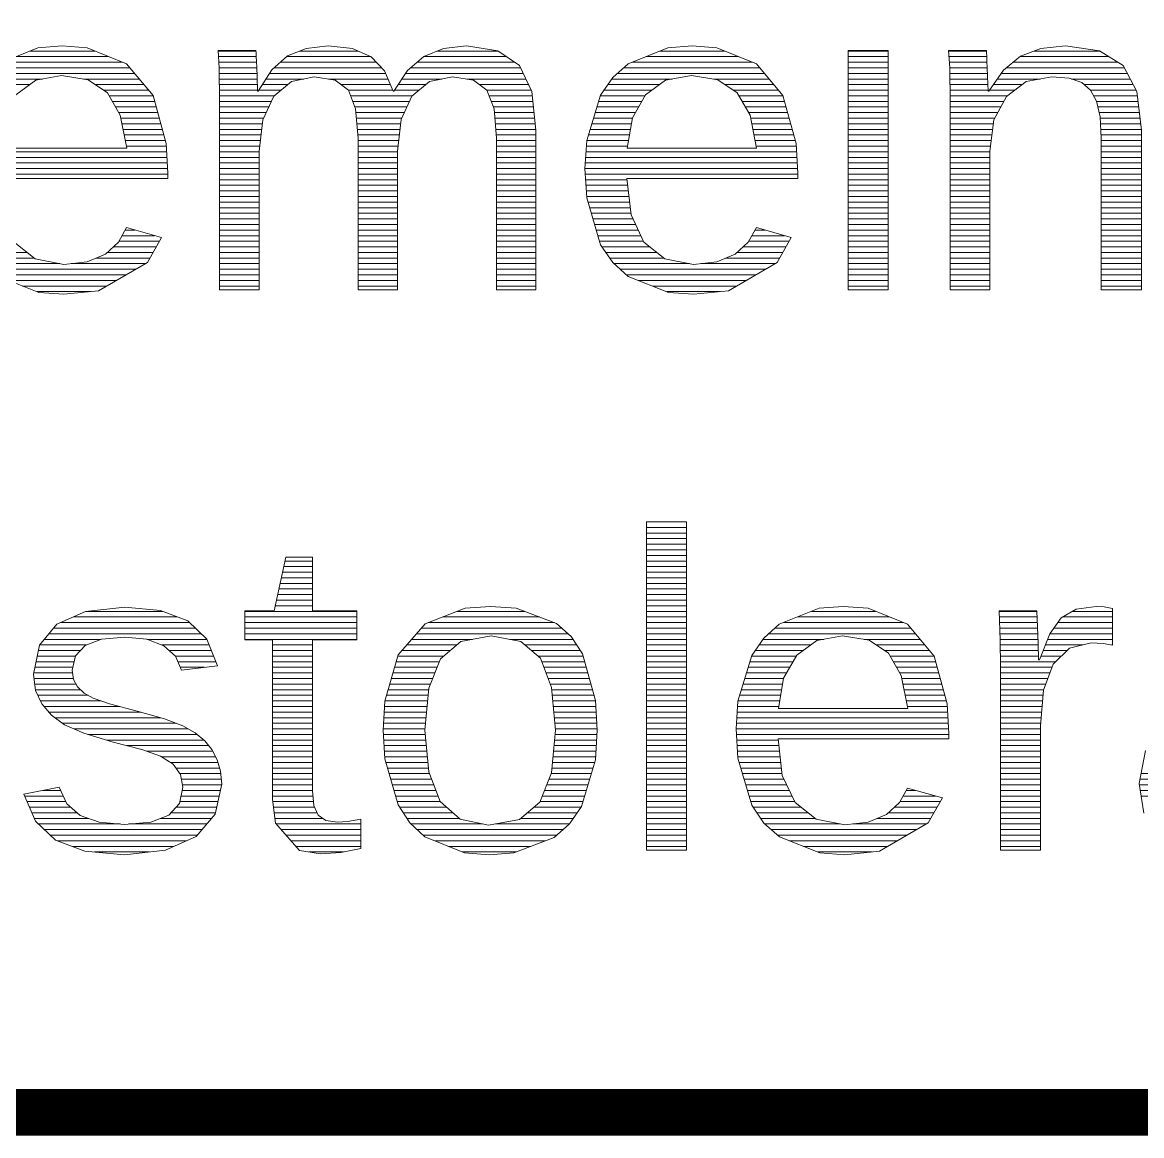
# Model space of a CAD drawing. Header units: millimetres. Extents: x 20 to 410, y 10 to 287.
# Drawn here: x 119.03 to 131.03, y 9.75 to 21.69 of the extents above; entities that cross this region are included whole.
import ezdxf

# ---------------------------------------------------------------- set-up
doc = ezdxf.new("R2010")
doc.units = ezdxf.units.MM
doc.layers.add('KANTEN', color=7, linetype='Continuous', lineweight=50)
doc.layers.add('TEXT', color=7, linetype='Continuous', lineweight=13)

msp = doc.modelspace()

# ---------------------------------------------------------------- linework, layer by layer
at = {"layer": 'KANTEN', "lineweight": 50, "const_width": 0.5}
msp.add_lwpolyline([(20, 10), (410, 10), (410, 287), (20, 287)], close=True, dxfattribs=at)
at = {"layer": 'TEXT', "lineweight": 13}
for p, q in [((119.117, 21.381), (119.809, 21.381)), ((121.132, 21.381), (121.536, 21.381)), ((122.006, 21.381), (122.632, 21.381)), ((123.483, 21.381), (124.134, 21.381)), ((125.869, 21.381), (126.561, 21.381)), ((127.887, 21.381), (128.314, 21.381)), ((128.965, 21.381), (129.368, 21.381)), ((129.882, 21.381), (130.584, 21.381)), ((118.816, 21.261), (120.108, 21.261)), ((118.967, 21.321), (119.958, 21.321)), ((121.136, 21.321), (121.54, 21.321)), ((121.139, 21.261), (121.543, 21.261)), ((121.801, 21.261), (122.829, 21.261)), ((121.869, 21.321), (122.77, 21.321)), ((123.267, 21.261), (124.308, 21.261)), ((123.337, 21.321), (124.221, 21.321)), ((125.569, 21.261), (126.86, 21.261)), ((125.719, 21.321), (126.711, 21.321)), ((127.887, 21.321), (128.314, 21.321)), ((127.887, 21.261), (128.314, 21.261)), ((128.968, 21.321), (129.372, 21.321)), ((128.972, 21.261), (129.376, 21.261)), ((129.657, 21.261), (130.776, 21.261)), ((129.73, 21.321), (130.68, 21.321)), ((118.66, 21.141), (120.236, 21.141)), ((118.727, 21.201), (120.186, 21.201)), ((121.143, 21.201), (121.546, 21.201)), ((121.143, 21.141), (121.548, 21.141)), ((121.684, 21.141), (122.929, 21.141)), ((121.733, 21.201), (122.886, 21.201)), ((123.143, 21.141), (124.4, 21.141)), ((123.198, 21.201), (124.372, 21.201)), ((125.413, 21.141), (126.989, 21.141)), ((125.479, 21.201), (126.939, 21.201)), ((127.887, 21.201), (128.314, 21.201)), ((127.887, 21.141), (128.314, 21.141)), ((128.975, 21.201), (129.378, 21.201)), ((128.976, 21.141), (129.381, 21.141)), ((129.529, 21.141), (130.878, 21.141)), ((129.584, 21.201), (130.846, 21.201)), ((118.558, 21.021), (119.112, 21.021)), ((118.6, 21.081), (119.248, 21.081)), ((119.689, 21.081), (120.286, 21.081)), ((119.815, 21.021), (120.336, 21.021)), ((121.144, 21.081), (121.551, 21.081)), ((121.145, 21.021), (121.552, 21.021)), ((121.608, 21.021), (121.879, 21.021)), ((121.646, 21.081), (122.049, 21.081)), ((122.314, 21.081), (122.954, 21.081)), ((122.451, 21.021), (122.979, 21.021)), ((123.064, 21.021), (123.358, 21.021)), ((123.104, 21.081), (123.529, 21.081)), ((123.797, 21.081), (124.429, 21.081)), ((123.935, 21.021), (124.458, 21.021)), ((125.311, 21.021), (125.864, 21.021)), ((125.352, 21.081), (126, 21.081)), ((126.441, 21.081), (127.038, 21.081)), ((126.567, 21.021), (127.088, 21.021)), ((127.887, 21.081), (128.314, 21.081)), ((127.887, 21.021), (128.314, 21.021)), ((128.976, 21.081), (129.383, 21.081)), ((128.977, 21.021), (129.385, 21.021)), ((129.445, 21.021), (129.753, 21.021)), ((129.487, 21.081), (129.944, 21.081)), ((130.282, 21.081), (130.91, 21.081)), ((130.417, 21.021), (130.941, 21.021)), ((119.904, 20.961), (120.386, 20.961)), ((119.964, 20.901), (120.435, 20.901)), ((121.145, 20.961), (121.554, 20.961)), ((121.146, 20.901), (121.735, 20.901)), ((121.57, 20.961), (121.807, 20.961)), ((122.53, 20.961), (123.004, 20.961)), ((122.553, 20.901), (123.214, 20.901)), ((123.024, 20.961), (123.286, 20.961)), ((124.013, 20.961), (124.486, 20.961)), ((124.037, 20.901), (124.498, 20.901)), ((125.23, 20.901), (125.708, 20.901)), ((125.269, 20.961), (125.782, 20.961)), ((126.657, 20.961), (127.138, 20.961)), ((126.716, 20.901), (127.187, 20.901)), ((127.887, 20.961), (128.314, 20.961)), ((127.887, 20.901), (128.314, 20.901)), ((128.978, 20.961), (129.386, 20.961)), ((128.978, 20.901), (129.593, 20.901)), ((129.403, 20.961), (129.673, 20.961)), ((130.486, 20.961), (130.973, 20.961)), ((130.518, 20.901), (130.986, 20.901)), ((119.998, 20.841), (120.451, 20.841)), ((120.032, 20.781), (120.468, 20.781)), ((121.146, 20.841), (121.704, 20.841)), ((121.146, 20.781), (121.675, 20.781)), ((122.576, 20.841), (123.184, 20.841)), ((122.599, 20.781), (123.156, 20.781)), ((124.06, 20.841), (124.505, 20.841)), ((124.083, 20.781), (124.511, 20.781)), ((125.194, 20.781), (125.64, 20.781)), ((125.212, 20.841), (125.674, 20.841)), ((126.751, 20.841), (127.204, 20.841)), ((126.785, 20.781), (127.22, 20.781)), ((127.887, 20.841), (128.314, 20.841)), ((127.887, 20.781), (128.314, 20.781)), ((128.979, 20.841), (129.555, 20.841)), ((128.979, 20.781), (129.524, 20.781)), ((130.55, 20.841), (130.993, 20.841)), ((130.563, 20.781), (131, 20.781)), ((120.066, 20.721), (120.484, 20.721)), ((120.089, 20.661), (120.501, 20.661)), ((121.146, 20.721), (121.647, 20.721)), ((121.146, 20.661), (121.618, 20.661)), ((122.61, 20.721), (123.128, 20.721)), ((122.615, 20.661), (123.1, 20.661)), ((124.093, 20.721), (124.517, 20.721)), ((124.098, 20.661), (124.524, 20.661)), ((125.157, 20.661), (125.574, 20.661)), ((125.175, 20.721), (125.606, 20.721)), ((126.819, 20.721), (127.237, 20.721)), ((126.841, 20.661), (127.253, 20.661)), ((127.887, 20.721), (128.314, 20.721)), ((127.887, 20.661), (128.314, 20.661)), ((128.979, 20.721), (129.492, 20.721)), ((128.979, 20.661), (129.46, 20.661)), ((130.577, 20.721), (131.007, 20.721)), ((130.588, 20.661), (131.014, 20.661)), ((120.101, 20.601), (120.518, 20.601)), ((120.113, 20.541), (120.534, 20.541)), ((121.146, 20.601), (121.606, 20.601)), ((121.146, 20.541), (121.598, 20.541)), ((122.62, 20.601), (123.088, 20.601)), ((122.624, 20.541), (123.081, 20.541)), ((124.103, 20.601), (124.53, 20.601)), ((124.108, 20.541), (124.537, 20.541)), ((125.12, 20.541), (125.553, 20.541)), ((125.139, 20.601), (125.563, 20.601)), ((126.853, 20.601), (127.27, 20.601)), ((126.865, 20.541), (127.287, 20.541)), ((127.887, 20.601), (128.314, 20.601)), ((127.887, 20.541), (128.314, 20.541)), ((128.979, 20.601), (129.445, 20.601)), ((128.979, 20.541), (129.437, 20.541)), ((130.591, 20.601), (131.021, 20.601)), ((130.595, 20.541), (131.028, 20.541)), ((120.124, 20.481), (120.551, 20.481)), ((120.136, 20.421), (120.567, 20.421)), ((121.146, 20.481), (121.591, 20.481)), ((121.146, 20.421), (121.584, 20.421)), ((122.629, 20.481), (123.074, 20.481)), ((122.632, 20.421), (123.067, 20.421)), ((124.113, 20.481), (124.538, 20.481)), ((124.115, 20.421), (124.538, 20.421)), ((125.084, 20.421), (125.532, 20.421)), ((125.102, 20.481), (125.543, 20.481)), ((126.877, 20.481), (127.303, 20.481)), ((126.889, 20.421), (127.32, 20.421)), ((127.887, 20.481), (128.314, 20.481)), ((127.887, 20.421), (128.314, 20.421)), ((128.979, 20.481), (129.429, 20.481)), ((128.979, 20.421), (129.421, 20.421)), ((130.598, 20.481), (131.03, 20.481)), ((130.6, 20.421), (131.03, 20.421)), ((118.324, 20.301), (120.581, 20.301)), ((120.148, 20.361), (120.577, 20.361)), ((121.146, 20.361), (121.577, 20.361)), ((121.146, 20.301), (121.571, 20.301)), ((122.632, 20.361), (123.06, 20.361)), ((122.632, 20.301), (123.054, 20.301)), ((124.115, 20.361), (124.538, 20.361)), ((124.115, 20.301), (124.538, 20.301)), ((125.076, 20.301), (127.333, 20.301)), ((125.08, 20.361), (125.522, 20.361)), ((126.901, 20.361), (127.33, 20.361)), ((127.887, 20.361), (128.314, 20.361)), ((127.887, 20.301), (128.314, 20.301)), ((128.979, 20.361), (129.413, 20.361)), ((128.979, 20.301), (129.406, 20.301)), ((130.6, 20.361), (131.03, 20.361)), ((130.6, 20.301), (131.03, 20.301)), ((118.316, 20.181), (120.587, 20.181)), ((118.32, 20.241), (120.584, 20.241)), ((121.146, 20.241), (121.571, 20.241)), ((121.146, 20.181), (121.571, 20.181)), ((122.632, 20.241), (123.054, 20.241)), ((122.632, 20.181), (123.054, 20.181)), ((124.115, 20.241), (124.538, 20.241)), ((124.115, 20.181), (124.538, 20.181)), ((125.069, 20.181), (127.34, 20.181)), ((125.072, 20.241), (127.336, 20.241)), ((127.887, 20.241), (128.314, 20.241)), ((127.887, 20.181), (128.314, 20.181)), ((128.979, 20.241), (129.406, 20.241)), ((128.979, 20.181), (129.406, 20.181)), ((130.6, 20.241), (131.03, 20.241)), ((130.6, 20.181), (131.03, 20.181)), ((118.313, 20.121), (120.591, 20.121)), ((118.316, 20.061), (120.593, 20.061)), ((121.146, 20.121), (121.571, 20.121)), ((121.146, 20.061), (121.571, 20.061)), ((122.632, 20.121), (123.054, 20.121)), ((122.632, 20.061), (123.054, 20.061)), ((124.115, 20.121), (124.538, 20.121)), ((124.115, 20.061), (124.538, 20.061)), ((125.065, 20.121), (127.343, 20.121)), ((125.068, 20.061), (127.346, 20.061)), ((127.887, 20.121), (128.314, 20.121)), ((127.887, 20.061), (128.314, 20.061)), ((128.979, 20.121), (129.406, 20.121)), ((128.979, 20.061), (129.406, 20.061)), ((130.6, 20.121), (131.03, 20.121)), ((130.6, 20.061), (131.03, 20.061)), ((121.146, 20.001), (121.571, 20.001)), ((121.146, 19.941), (121.571, 19.941)), ((122.632, 20.001), (123.054, 20.001)), ((122.632, 19.941), (123.054, 19.941)), ((124.115, 20.001), (124.538, 20.001)), ((124.115, 19.941), (124.538, 19.941)), ((125.072, 20.001), (125.515, 20.001)), ((125.076, 19.941), (125.522, 19.941)), ((127.887, 20.001), (128.314, 20.001)), ((127.887, 19.941), (128.314, 19.941)), ((128.979, 20.001), (129.406, 20.001)), ((128.979, 19.941), (129.406, 19.941)), ((130.6, 20.001), (131.03, 20.001)), ((130.6, 19.941), (131.03, 19.941)), ((121.146, 19.881), (121.571, 19.881)), ((121.146, 19.821), (121.571, 19.821)), ((122.632, 19.881), (123.054, 19.881)), ((122.632, 19.821), (123.054, 19.821)), ((124.115, 19.881), (124.538, 19.881)), ((124.115, 19.821), (124.538, 19.821)), ((125.079, 19.881), (125.529, 19.881)), ((125.083, 19.821), (125.536, 19.821)), ((127.887, 19.881), (128.314, 19.881)), ((127.887, 19.821), (128.314, 19.821)), ((128.979, 19.881), (129.406, 19.881)), ((128.979, 19.821), (129.406, 19.821)), ((130.6, 19.881), (131.03, 19.881)), ((130.6, 19.821), (131.03, 19.821)), ((121.146, 19.761), (121.571, 19.761)), ((121.146, 19.701), (121.571, 19.701)), ((122.632, 19.761), (123.054, 19.761)), ((122.632, 19.701), (123.054, 19.701)), ((124.115, 19.761), (124.538, 19.761)), ((124.115, 19.701), (124.538, 19.701)), ((125.097, 19.761), (125.543, 19.761)), ((125.115, 19.701), (125.55, 19.701)), ((127.887, 19.761), (128.314, 19.761)), ((127.887, 19.701), (128.314, 19.701)), ((128.979, 19.761), (129.406, 19.761)), ((128.979, 19.701), (129.406, 19.701)), ((130.6, 19.761), (131.03, 19.761)), ((130.6, 19.701), (131.03, 19.701)), ((121.146, 19.641), (121.571, 19.641)), ((121.146, 19.581), (121.571, 19.581)), ((122.632, 19.641), (123.054, 19.641)), ((122.632, 19.581), (123.054, 19.581)), ((124.115, 19.641), (124.538, 19.641)), ((124.115, 19.581), (124.538, 19.581)), ((125.132, 19.641), (125.557, 19.641)), ((125.15, 19.581), (125.579, 19.581)), ((127.887, 19.641), (128.314, 19.641)), ((127.887, 19.581), (128.314, 19.581)), ((128.979, 19.641), (129.406, 19.641)), ((128.979, 19.581), (129.406, 19.581)), ((130.6, 19.641), (131.03, 19.641)), ((130.6, 19.581), (131.03, 19.581)), ((120.136, 19.461), (120.24, 19.461)), ((121.146, 19.521), (121.571, 19.521)), ((121.146, 19.461), (121.571, 19.461)), ((122.632, 19.521), (123.054, 19.521)), ((122.632, 19.461), (123.054, 19.461)), ((124.115, 19.521), (124.538, 19.521)), ((124.115, 19.461), (124.538, 19.461)), ((125.168, 19.521), (125.607, 19.521)), ((125.185, 19.461), (125.636, 19.461)), ((126.888, 19.461), (126.992, 19.461)), ((127.887, 19.521), (128.314, 19.521)), ((127.887, 19.461), (128.314, 19.461)), ((128.979, 19.521), (129.406, 19.521)), ((128.979, 19.461), (129.406, 19.461)), ((130.6, 19.521), (131.03, 19.521)), ((130.6, 19.461), (131.03, 19.461)), ((120.069, 19.341), (120.502, 19.341)), ((120.102, 19.401), (120.451, 19.401)), ((121.146, 19.401), (121.571, 19.401)), ((121.146, 19.341), (121.571, 19.341)), ((122.632, 19.401), (123.054, 19.401)), ((122.632, 19.341), (123.054, 19.341)), ((124.115, 19.401), (124.538, 19.401)), ((124.115, 19.341), (124.538, 19.341)), ((125.203, 19.401), (125.664, 19.401)), ((125.221, 19.341), (125.692, 19.341)), ((126.822, 19.341), (127.254, 19.341)), ((126.855, 19.401), (127.204, 19.401)), ((127.887, 19.401), (128.314, 19.401)), ((127.887, 19.341), (128.314, 19.341)), ((128.979, 19.401), (129.406, 19.401)), ((128.979, 19.341), (129.406, 19.341)), ((130.6, 19.401), (131.03, 19.401)), ((130.6, 19.341), (131.03, 19.341)), ((118.535, 19.221), (119.083, 19.221)), ((119.942, 19.221), (120.434, 19.221)), ((120.008, 19.281), (120.468, 19.281)), ((121.146, 19.281), (121.571, 19.281)), ((121.146, 19.221), (121.571, 19.221)), ((122.632, 19.281), (123.054, 19.281)), ((122.632, 19.221), (123.054, 19.221)), ((124.115, 19.281), (124.538, 19.281)), ((124.115, 19.221), (124.538, 19.221)), ((125.247, 19.281), (125.76, 19.281)), ((125.288, 19.221), (125.835, 19.221)), ((126.694, 19.221), (127.186, 19.221)), ((126.761, 19.281), (127.22, 19.281)), ((127.887, 19.281), (128.314, 19.281)), ((127.887, 19.221), (128.314, 19.221)), ((128.979, 19.281), (129.406, 19.281)), ((128.979, 19.221), (129.406, 19.221)), ((130.6, 19.281), (131.03, 19.281)), ((130.6, 19.221), (131.03, 19.221)), ((118.576, 19.161), (119.158, 19.161)), ((118.622, 19.101), (119.433, 19.101)), ((119.555, 19.101), (120.35, 19.101)), ((119.823, 19.161), (120.399, 19.161)), ((121.146, 19.161), (121.571, 19.161)), ((121.146, 19.101), (121.571, 19.101)), ((122.632, 19.161), (123.054, 19.161)), ((122.632, 19.101), (123.054, 19.101)), ((124.115, 19.161), (124.538, 19.161)), ((124.115, 19.101), (124.538, 19.101)), ((125.329, 19.161), (125.91, 19.161)), ((125.374, 19.101), (126.186, 19.101)), ((126.308, 19.101), (127.103, 19.101)), ((126.575, 19.161), (127.152, 19.161)), ((127.887, 19.161), (128.314, 19.161)), ((127.887, 19.101), (128.314, 19.101)), ((128.979, 19.161), (129.406, 19.161)), ((128.979, 19.101), (129.406, 19.101)), ((130.6, 19.161), (131.03, 19.161)), ((130.6, 19.101), (131.03, 19.101)), ((118.689, 19.041), (120.247, 19.041)), ((118.756, 18.981), (120.144, 18.981)), ((121.146, 19.041), (121.571, 19.041)), ((121.146, 18.981), (121.571, 18.981)), ((122.632, 19.041), (123.054, 19.041)), ((122.632, 18.981), (123.054, 18.981)), ((124.115, 19.041), (124.538, 19.041)), ((124.115, 18.981), (124.538, 18.981)), ((125.441, 19.041), (126.999, 19.041)), ((125.508, 18.981), (126.896, 18.981)), ((127.887, 19.041), (128.314, 19.041)), ((127.887, 18.981), (128.314, 18.981)), ((128.979, 19.041), (129.406, 19.041)), ((128.979, 18.981), (129.406, 18.981)), ((130.6, 19.041), (131.03, 19.041)), ((130.6, 18.981), (131.03, 18.981)), ((118.883, 18.921), (120.04, 18.921)), ((119.036, 18.861), (119.937, 18.861)), ((121.146, 18.921), (121.571, 18.921)), ((121.146, 18.861), (121.571, 18.861)), ((122.632, 18.921), (123.054, 18.921)), ((122.632, 18.861), (123.054, 18.861)), ((124.115, 18.921), (124.538, 18.921)), ((124.115, 18.861), (124.538, 18.861)), ((125.635, 18.921), (126.793, 18.921)), ((125.789, 18.861), (126.69, 18.861)), ((127.887, 18.921), (128.314, 18.921)), ((127.887, 18.861), (128.314, 18.861)), ((128.979, 18.921), (129.406, 18.921)), ((128.979, 18.861), (129.406, 18.861)), ((130.6, 18.921), (131.03, 18.921)), ((130.6, 18.861), (131.03, 18.861)), ((119.189, 18.801), (119.763, 18.801)), ((125.942, 18.801), (126.515, 18.801)), ((125.726, 16.332), (126.154, 16.332)), ((125.726, 16.272), (126.154, 16.272)), ((125.726, 16.212), (126.154, 16.212)), ((125.726, 16.152), (126.154, 16.152)), ((125.726, 16.092), (126.154, 16.092)), ((125.726, 16.032), (126.154, 16.032)), ((125.726, 15.972), (126.154, 15.972)), ((121.836, 15.852), (122.143, 15.852)), ((121.849, 15.912), (122.143, 15.912)), ((125.726, 15.912), (126.154, 15.912)), ((125.726, 15.852), (126.154, 15.852)), ((121.81, 15.732), (122.143, 15.732)), ((121.823, 15.792), (122.143, 15.792)), ((125.726, 15.792), (126.154, 15.792)), ((125.726, 15.732), (126.154, 15.732)), ((121.783, 15.612), (122.143, 15.612)), ((121.796, 15.672), (122.143, 15.672)), ((125.726, 15.672), (126.154, 15.672)), ((125.726, 15.612), (126.154, 15.612)), ((121.757, 15.492), (122.143, 15.492)), ((121.77, 15.552), (122.143, 15.552)), ((125.726, 15.552), (126.154, 15.552)), ((125.726, 15.492), (126.154, 15.492)), ((119.71, 15.372), (120.537, 15.372)), ((121.419, 15.372), (122.618, 15.372)), ((121.744, 15.432), (122.143, 15.432)), ((123.696, 15.372), (124.415, 15.372)), ((125.726, 15.432), (126.154, 15.432)), ((125.726, 15.372), (126.154, 15.372)), ((127.492, 15.372), (128.18, 15.372)), ((129.505, 15.372), (129.909, 15.372)), ((130.291, 15.372), (130.72, 15.372)), ((119.442, 15.252), (120.825, 15.252)), ((119.576, 15.312), (120.694, 15.312)), ((121.419, 15.312), (122.618, 15.312)), ((121.419, 15.252), (122.618, 15.252)), ((123.384, 15.252), (124.736, 15.252)), ((123.54, 15.312), (124.576, 15.312)), ((125.726, 15.312), (126.154, 15.312)), ((125.726, 15.252), (126.154, 15.252)), ((127.192, 15.252), (128.479, 15.252)), ((127.342, 15.312), (128.33, 15.312)), ((129.507, 15.312), (129.911, 15.312)), ((129.51, 15.252), (129.914, 15.252)), ((130.134, 15.252), (130.72, 15.252)), ((130.186, 15.312), (130.72, 15.312)), ((119.317, 15.132), (120.951, 15.132)), ((119.367, 15.192), (120.888, 15.192)), ((121.419, 15.192), (122.618, 15.192)), ((121.419, 15.132), (122.618, 15.132)), ((123.257, 15.132), (124.883, 15.132)), ((123.309, 15.192), (124.816, 15.192)), ((125.726, 15.192), (126.154, 15.192)), ((125.726, 15.132), (126.154, 15.132)), ((127.034, 15.132), (128.609, 15.132)), ((127.101, 15.192), (128.559, 15.192)), ((129.512, 15.192), (129.916, 15.192)), ((129.514, 15.132), (129.919, 15.132)), ((130.048, 15.132), (130.72, 15.132)), ((130.091, 15.192), (130.72, 15.192)), ((119.218, 15.012), (119.717, 15.012)), ((119.268, 15.072), (119.877, 15.072)), ((120.369, 15.072), (121.013, 15.072)), ((120.528, 15.012), (121.037, 15.012)), ((121.419, 15.072), (122.618, 15.072)), ((121.716, 15.012), (122.143, 15.012)), ((123.153, 15.012), (123.692, 15.012)), ((123.205, 15.072), (123.86, 15.072)), ((124.258, 15.072), (124.937, 15.072)), ((124.421, 15.012), (124.977, 15.012)), ((125.726, 15.072), (126.154, 15.072)), ((125.726, 15.012), (126.154, 15.012)), ((126.932, 15.012), (127.486, 15.012)), ((126.974, 15.072), (127.625, 15.072)), ((128.057, 15.072), (128.659, 15.072)), ((128.187, 15.012), (128.708, 15.012)), ((129.516, 15.072), (129.921, 15.072)), ((129.517, 15.012), (129.923, 15.012)), ((130, 15.012), (130.403, 15.012)), ((130.024, 15.072), (130.72, 15.072)), ((130.711, 15.012), (130.72, 15.012)), ((119.191, 14.892), (119.6, 14.892)), ((119.204, 14.952), (119.653, 14.952)), ((120.608, 14.952), (121.06, 14.952)), ((120.675, 14.892), (121.084, 14.892)), ((121.716, 14.952), (122.143, 14.952)), ((121.716, 14.892), (122.143, 14.892)), ((123.058, 14.892), (123.549, 14.892)), ((123.101, 14.952), (123.621, 14.952)), ((124.491, 14.952), (125.016, 14.952)), ((124.562, 14.892), (125.046, 14.892)), ((125.726, 14.952), (126.154, 14.952)), ((125.726, 14.892), (126.154, 14.892)), ((126.851, 14.892), (127.33, 14.892)), ((126.891, 14.952), (127.404, 14.952)), ((128.277, 14.952), (128.758, 14.952)), ((128.337, 14.892), (128.808, 14.892)), ((129.517, 14.952), (129.925, 14.952)), ((129.518, 14.892), (129.926, 14.892)), ((129.952, 14.892), (130.174, 14.892)), ((129.976, 14.952), (130.234, 14.952)), ((119.167, 14.772), (119.574, 14.772)), ((119.179, 14.832), (119.587, 14.832)), ((120.701, 14.832), (121.108, 14.832)), ((120.727, 14.772), (120.984, 14.772)), ((121.716, 14.832), (122.143, 14.832)), ((121.716, 14.772), (122.143, 14.772)), ((123.023, 14.772), (123.479, 14.772)), ((123.04, 14.832), (123.503, 14.832)), ((124.603, 14.832), (125.063, 14.832)), ((124.625, 14.772), (125.079, 14.772)), ((125.726, 14.832), (126.154, 14.832)), ((125.726, 14.772), (126.154, 14.772)), ((126.815, 14.772), (127.262, 14.772)), ((126.833, 14.832), (127.296, 14.832)), ((128.371, 14.832), (128.824, 14.832)), ((128.405, 14.772), (128.841, 14.772)), ((129.519, 14.832), (130.114, 14.832)), ((129.52, 14.772), (130.074, 14.772)), ((119.155, 14.712), (119.572, 14.712)), ((119.158, 14.652), (119.58, 14.652)), ((121.716, 14.712), (122.143, 14.712)), ((121.716, 14.652), (122.143, 14.652)), ((122.989, 14.652), (123.431, 14.652)), ((123.006, 14.712), (123.455, 14.712)), ((124.648, 14.712), (125.096, 14.712)), ((124.671, 14.652), (125.113, 14.652)), ((125.726, 14.712), (126.154, 14.712)), ((125.726, 14.652), (126.154, 14.652)), ((126.778, 14.652), (127.195, 14.652)), ((126.796, 14.712), (127.228, 14.712)), ((128.439, 14.712), (128.857, 14.712)), ((128.462, 14.652), (128.874, 14.652)), ((129.52, 14.712), (130.051, 14.712)), ((129.52, 14.652), (130.029, 14.652)), ((119.166, 14.592), (119.608, 14.592)), ((119.173, 14.532), (119.656, 14.532)), ((121.716, 14.592), (122.143, 14.592)), ((121.716, 14.532), (122.143, 14.532)), ((122.954, 14.532), (123.388, 14.532)), ((122.971, 14.592), (123.407, 14.592)), ((124.693, 14.592), (125.129, 14.592)), ((124.709, 14.532), (125.146, 14.532)), ((125.726, 14.592), (126.154, 14.592)), ((125.726, 14.532), (126.154, 14.532)), ((126.742, 14.532), (127.174, 14.532)), ((126.76, 14.592), (127.184, 14.592)), ((128.474, 14.592), (128.891, 14.592)), ((128.486, 14.532), (128.907, 14.532)), ((129.52, 14.592), (130.006, 14.592)), ((129.52, 14.532), (129.984, 14.532)), ((119.198, 14.472), (119.737, 14.472)), ((119.225, 14.412), (119.876, 14.412)), ((121.716, 14.472), (122.143, 14.472)), ((121.716, 14.412), (122.143, 14.412)), ((122.919, 14.412), (123.377, 14.412)), ((122.937, 14.472), (123.383, 14.472)), ((124.714, 14.472), (125.162, 14.472)), ((124.719, 14.412), (125.178, 14.412)), ((125.726, 14.472), (126.154, 14.472)), ((125.726, 14.412), (126.154, 14.412)), ((126.705, 14.412), (127.153, 14.412)), ((126.723, 14.472), (127.164, 14.472)), ((128.498, 14.472), (128.924, 14.472)), ((128.509, 14.412), (128.94, 14.412)), ((129.52, 14.472), (129.976, 14.472)), ((129.52, 14.412), (129.971, 14.412)), ((119.263, 14.352), (120.077, 14.352)), ((119.315, 14.292), (120.302, 14.292)), ((121.716, 14.352), (122.143, 14.352)), ((121.716, 14.292), (122.143, 14.292)), ((122.911, 14.292), (123.366, 14.292)), ((122.915, 14.352), (123.372, 14.352)), ((124.725, 14.352), (125.182, 14.352)), ((124.73, 14.292), (125.185, 14.292)), ((125.726, 14.352), (126.154, 14.352)), ((125.726, 14.292), (126.154, 14.292)), ((126.697, 14.292), (128.954, 14.292)), ((126.701, 14.352), (127.143, 14.352)), ((128.521, 14.352), (128.951, 14.352)), ((129.52, 14.352), (129.965, 14.352)), ((129.52, 14.292), (129.96, 14.292)), ((119.38, 14.232), (120.515, 14.232)), ((119.462, 14.172), (120.682, 14.172)), ((121.716, 14.232), (122.143, 14.232)), ((121.716, 14.172), (122.143, 14.172)), ((122.905, 14.172), (123.355, 14.172)), ((122.908, 14.232), (123.361, 14.232)), ((124.735, 14.232), (125.188, 14.232)), ((124.74, 14.172), (125.191, 14.172)), ((125.726, 14.232), (126.154, 14.232)), ((125.726, 14.172), (126.154, 14.172)), ((126.69, 14.172), (128.961, 14.172)), ((126.693, 14.232), (128.957, 14.232)), ((129.52, 14.232), (129.954, 14.232)), ((129.52, 14.172), (129.949, 14.172)), ((119.584, 14.112), (120.81, 14.112)), ((119.734, 14.052), (120.907, 14.052)), ((121.716, 14.112), (122.143, 14.112)), ((121.716, 14.052), (122.143, 14.052)), ((122.901, 14.112), (123.35, 14.112)), ((122.903, 14.052), (123.352, 14.052)), ((124.743, 14.052), (125.193, 14.052)), ((124.745, 14.112), (125.195, 14.112)), ((125.726, 14.112), (126.154, 14.112)), ((125.726, 14.052), (126.154, 14.052)), ((126.686, 14.112), (128.964, 14.112)), ((126.689, 14.052), (128.967, 14.052)), ((129.52, 14.112), (129.947, 14.112)), ((129.52, 14.052), (129.947, 14.052)), ((119.935, 13.992), (120.98, 13.992)), ((120.153, 13.932), (121.031, 13.932)), ((121.716, 13.992), (122.143, 13.992)), ((121.716, 13.932), (122.143, 13.932)), ((122.906, 13.992), (123.358, 13.992)), ((122.91, 13.932), (123.364, 13.932)), ((124.732, 13.932), (125.186, 13.932)), ((124.737, 13.992), (125.189, 13.992)), ((125.726, 13.992), (126.154, 13.992)), ((125.726, 13.932), (126.154, 13.932)), ((126.693, 13.992), (127.136, 13.992)), ((126.696, 13.932), (127.143, 13.932)), ((129.52, 13.992), (129.947, 13.992)), ((129.52, 13.932), (129.947, 13.932)), ((120.365, 13.872), (121.075, 13.872)), ((120.526, 13.812), (121.106, 13.812)), ((121.716, 13.872), (122.143, 13.872)), ((121.716, 13.812), (122.143, 13.812)), ((122.913, 13.872), (123.369, 13.872)), ((122.917, 13.812), (123.375, 13.812)), ((124.721, 13.812), (125.179, 13.812)), ((124.726, 13.872), (125.182, 13.872)), ((125.726, 13.872), (126.154, 13.872)), ((125.726, 13.812), (126.154, 13.812)), ((126.7, 13.872), (127.15, 13.872)), ((126.703, 13.812), (127.157, 13.812)), ((129.52, 13.872), (129.947, 13.872)), ((129.52, 13.812), (129.947, 13.812)), ((120.62, 13.752), (121.131, 13.752)), ((120.679, 13.692), (121.148, 13.692)), ((121.716, 13.752), (122.143, 13.752)), ((121.716, 13.692), (122.143, 13.692)), ((122.93, 13.752), (123.38, 13.752)), ((122.947, 13.692), (123.386, 13.692)), ((124.71, 13.692), (125.151, 13.692)), ((124.715, 13.752), (125.168, 13.752)), ((125.726, 13.752), (126.154, 13.752)), ((125.726, 13.692), (126.154, 13.692)), ((126.718, 13.752), (127.164, 13.752)), ((126.735, 13.692), (127.171, 13.692)), ((129.52, 13.752), (129.947, 13.752)), ((129.52, 13.692), (129.947, 13.692)), ((120.723, 13.632), (121.16, 13.632)), ((120.738, 13.572), (121.165, 13.572)), ((121.716, 13.632), (122.143, 13.632)), ((121.716, 13.572), (122.143, 13.572)), ((122.964, 13.632), (123.397, 13.632)), ((122.982, 13.572), (123.42, 13.572)), ((124.678, 13.572), (125.115, 13.572)), ((124.702, 13.632), (125.133, 13.632)), ((125.726, 13.632), (126.154, 13.632)), ((125.726, 13.572), (126.154, 13.572)), ((126.753, 13.632), (127.178, 13.632)), ((126.771, 13.572), (127.199, 13.572)), ((129.52, 13.632), (129.947, 13.632)), ((129.52, 13.572), (129.947, 13.572)), ((131.016, 13.572), (131.453, 13.572)), ((131.027, 13.632), (131.46, 13.632)), ((119.25, 13.452), (119.444, 13.452)), ((120.747, 13.452), (121.156, 13.452)), ((120.75, 13.512), (121.168, 13.512)), ((121.716, 13.512), (122.143, 13.512)), ((121.716, 13.452), (122.143, 13.452)), ((122.999, 13.512), (123.444, 13.512)), ((123.016, 13.452), (123.467, 13.452)), ((124.632, 13.452), (125.08, 13.452)), ((124.655, 13.512), (125.098, 13.512)), ((125.726, 13.512), (126.154, 13.512)), ((125.726, 13.452), (126.154, 13.452)), ((126.788, 13.512), (127.228, 13.512)), ((126.806, 13.452), (127.256, 13.452)), ((128.509, 13.452), (128.61, 13.452)), ((129.52, 13.512), (129.947, 13.512)), ((129.52, 13.452), (129.947, 13.452)), ((131.01, 13.512), (131.448, 13.512)), ((131.019, 13.452), (131.457, 13.452)), ((119.059, 13.392), (119.472, 13.392)), ((119.084, 13.332), (119.5, 13.332)), ((120.721, 13.332), (121.13, 13.332)), ((120.734, 13.392), (121.143, 13.392)), ((121.716, 13.392), (122.148, 13.392)), ((121.719, 13.332), (122.154, 13.332)), ((123.034, 13.392), (123.49, 13.392)), ((123.051, 13.332), (123.514, 13.332)), ((124.585, 13.332), (125.044, 13.332)), ((124.608, 13.392), (125.062, 13.392)), ((125.726, 13.392), (126.154, 13.392)), ((125.726, 13.332), (126.154, 13.332)), ((126.824, 13.392), (127.284, 13.392)), ((126.841, 13.332), (127.312, 13.332)), ((128.443, 13.332), (128.876, 13.332)), ((128.476, 13.392), (128.822, 13.392)), ((129.52, 13.392), (129.947, 13.392)), ((129.52, 13.332), (129.947, 13.332)), ((131.028, 13.392), (131.466, 13.392)), ((119.11, 13.272), (119.552, 13.272)), ((119.135, 13.212), (119.621, 13.212)), ((120.626, 13.212), (121.104, 13.212)), ((120.68, 13.272), (121.117, 13.272)), ((121.726, 13.272), (122.165, 13.272)), ((121.734, 13.212), (122.191, 13.212)), ((123.077, 13.272), (123.581, 13.272)), ((123.117, 13.212), (123.648, 13.212)), ((124.448, 13.212), (124.982, 13.212)), ((124.519, 13.272), (125.024, 13.272)), ((125.726, 13.272), (126.154, 13.272)), ((125.726, 13.212), (126.154, 13.212)), ((126.867, 13.272), (127.38, 13.272)), ((126.908, 13.212), (127.455, 13.212)), ((128.316, 13.212), (128.807, 13.212)), ((128.383, 13.272), (128.841, 13.272)), ((129.52, 13.272), (129.947, 13.272)), ((129.52, 13.212), (129.947, 13.212)), ((119.161, 13.152), (119.743, 13.152)), ((119.206, 13.092), (120.081, 13.092)), ((120.175, 13.092), (121.01, 13.092)), ((120.511, 13.152), (121.062, 13.152)), ((121.741, 13.152), (122.253, 13.152)), ((121.754, 13.092), (122.66, 13.092)), ((123.157, 13.152), (123.714, 13.152)), ((123.202, 13.092), (123.965, 13.092)), ((124.107, 13.092), (124.899, 13.092)), ((124.377, 13.152), (124.941, 13.152)), ((125.726, 13.152), (126.154, 13.152)), ((125.726, 13.092), (126.154, 13.092)), ((126.949, 13.152), (127.53, 13.152)), ((126.994, 13.092), (127.802, 13.092)), ((127.936, 13.092), (128.725, 13.092)), ((128.198, 13.152), (128.773, 13.152)), ((129.52, 13.152), (129.947, 13.152)), ((129.52, 13.092), (129.947, 13.092)), ((119.269, 13.032), (120.959, 13.032)), ((119.333, 12.972), (120.907, 12.972)), ((121.807, 13.032), (122.66, 13.032)), ((121.86, 12.972), (122.66, 12.972)), ((123.266, 13.032), (124.83, 13.032)), ((123.33, 12.972), (124.761, 12.972)), ((125.726, 13.032), (126.154, 13.032)), ((125.726, 12.972), (126.154, 12.972)), ((127.061, 13.032), (128.622, 13.032)), ((127.128, 12.972), (128.518, 12.972)), ((129.52, 13.032), (129.947, 13.032)), ((129.52, 12.972), (129.947, 12.972)), ((119.409, 12.912), (120.792, 12.912)), ((119.569, 12.852), (120.658, 12.852)), ((121.913, 12.912), (122.66, 12.912)), ((121.966, 12.852), (122.66, 12.852)), ((123.455, 12.912), (124.641, 12.912)), ((123.603, 12.852), (124.484, 12.852)), ((125.726, 12.912), (126.154, 12.912)), ((125.726, 12.852), (126.154, 12.852)), ((127.254, 12.912), (128.415, 12.912)), ((127.407, 12.852), (128.312, 12.852)), ((129.52, 12.912), (129.947, 12.912)), ((129.52, 12.852), (129.947, 12.852)), ((119.805, 12.792), (120.396, 12.792)), ((122.105, 12.792), (122.476, 12.792)), ((123.752, 12.792), (124.327, 12.792)), ((127.561, 12.792), (128.144, 12.792))]:
    msp.add_line(p, q, dxfattribs=at)
for points in [[(118.775, 21.245), (119.2, 21.415), (119.461, 21.436), (119.726, 21.415), (120.151, 21.244), (120.434, 20.903), (120.576, 20.391), (120.593, 20.071), (120.593, 20.014), (118.761, 20.014)], [(118.944, 19.333), (119.169, 19.153), (119.478, 19.093), (119.728, 19.121), (119.923, 19.204), (120.063, 19.331), (120.15, 19.487), (120.524, 19.381), (120.373, 19.114), (119.849, 18.81), (119.849, 18.81), (119.478, 18.772), (119.21, 18.793), (118.776, 18.963)], [(131.056, 13.209), (131.008, 13.527), (131.073, 13.879)]]:
    msp.add_lwpolyline(points, dxfattribs=at)
for points in [[(121.571, 18.82), (121.146, 18.82), (121.146, 20.84), (121.143, 21.201), (121.132, 21.388), (121.535, 21.388), (121.538, 21.366), (121.54, 21.324), (121.543, 21.268), (121.546, 21.204), (121.55, 21.107), (121.554, 20.949), (121.562, 20.949), (121.709, 21.181), (121.877, 21.329), (122.075, 21.409), (122.312, 21.436), (122.573, 21.407), (122.773, 21.32), (122.917, 21.169), (123.01, 20.949), (123.016, 20.949), (123.163, 21.172), (123.338, 21.322), (123.547, 21.407), (123.795, 21.436), (124.131, 21.383), (124.361, 21.225), (124.494, 20.946), (124.538, 20.531), (124.538, 18.82), (124.115, 18.82), (124.115, 20.448), (124.09, 20.763), (124.013, 20.963), (123.87, 21.07), (123.645, 21.105), (123.397, 21.054), (123.21, 20.898), (123.093, 20.647), (123.054, 20.308), (123.054, 18.82), (122.632, 18.82), (122.632, 20.448), (122.606, 20.763), (122.53, 20.963), (122.387, 21.07), (122.162, 21.105), (121.918, 21.053), (121.73, 20.897), (121.611, 20.645), (121.571, 20.308), (121.571, 18.82)], [(127.125, 19.114), (126.602, 18.81), (126.23, 18.772), (125.962, 18.793), (125.528, 18.963), (125.363, 19.112), (125.232, 19.302), (125.083, 19.807), (125.065, 20.121), (125.083, 20.42), (125.232, 20.908), (125.363, 21.096), (125.527, 21.245), (125.953, 21.415), (126.213, 21.436), (126.479, 21.415), (126.903, 21.244), (127.187, 20.903), (127.328, 20.391), (127.346, 20.071), (127.346, 20.014), (125.514, 20.014), (125.559, 19.623), (125.696, 19.333), (125.921, 19.153), (126.23, 19.093), (126.48, 19.121), (126.675, 19.204), (126.816, 19.331), (126.902, 19.487), (127.277, 19.381), (127.125, 19.114)], [(127.887, 21.388), (128.314, 21.388), (128.314, 18.82), (127.887, 18.82), (127.887, 21.388)], [(129.794, 21.053), (129.583, 20.894), (129.45, 20.642), (129.406, 20.308), (129.406, 18.82), (128.979, 18.82), (128.979, 20.84), (128.975, 21.201), (128.964, 21.388), (129.368, 21.388), (129.37, 21.366), (129.372, 21.324), (129.375, 21.268), (129.378, 21.204), (129.382, 21.107), (129.387, 20.949), (129.394, 20.949), (129.553, 21.176), (129.735, 21.325), (129.952, 21.408), (130.215, 21.436), (130.581, 21.383), (130.834, 21.225), (130.981, 20.947), (131.03, 20.531), (131.03, 18.82), (130.6, 18.82), (130.6, 20.448), (130.587, 20.674), (130.55, 20.842), (130.485, 20.963), (130.391, 21.044), (130.256, 21.09), (130.07, 21.105), (129.794, 21.053)], [(119.946, 20.934), (119.737, 21.073), (119.454, 21.12), (119.176, 21.068), (118.962, 20.912), (118.822, 20.666), (118.766, 20.341), (120.152, 20.341), (120.083, 20.693), (119.946, 20.934)], [(126.835, 20.693), (126.698, 20.934), (126.49, 21.073), (126.206, 21.12), (125.928, 21.068), (125.714, 20.912), (125.575, 20.666), (125.518, 20.341), (126.905, 20.341), (126.835, 20.693)], [(125.726, 12.81), (125.726, 16.333), (126.154, 16.333), (126.154, 12.81), (125.726, 12.81)], [(122.618, 15.378), (122.618, 15.067), (122.143, 15.067), (122.143, 13.447), (122.158, 13.289), (122.203, 13.186), (122.286, 13.13), (122.413, 13.112), (122.518, 13.12), (122.66, 13.145), (122.66, 12.829), (122.447, 12.786), (122.229, 12.772), (122.004, 12.808), (121.748, 13.099), (121.716, 13.354), (121.716, 15.067), (121.419, 15.067), (121.419, 15.378), (121.732, 15.378), (121.858, 15.953), (122.143, 15.953), (122.143, 15.378), (122.618, 15.378)], [(120.128, 13.088), (120.409, 13.113), (120.603, 13.187), (120.717, 13.312), (120.754, 13.487), (120.728, 13.624), (120.65, 13.734), (120.513, 13.82), (120.313, 13.89), (120.007, 13.971), (119.692, 14.065), (119.483, 14.157), (119.345, 14.258), (119.24, 14.379), (119.174, 14.525), (119.153, 14.7), (119.215, 15.009), (119.402, 15.234), (119.71, 15.372), (120.132, 15.418), (120.514, 15.381), (120.808, 15.269), (121.012, 15.074), (121.124, 14.789), (120.74, 14.742), (120.674, 14.893), (120.549, 15.004), (120.367, 15.073), (120.132, 15.095), (119.881, 15.073), (119.705, 15.007), (119.602, 14.897), (119.567, 14.742), (119.582, 14.642), (119.624, 14.562), (119.695, 14.496), (119.793, 14.441), (119.966, 14.381), (120.263, 14.303), (120.555, 14.221), (120.752, 14.145), (120.886, 14.069), (120.988, 13.985), (121.065, 13.89), (121.122, 13.781), (121.158, 13.659), (121.17, 13.519), (121.101, 13.198), (120.896, 12.959), (120.567, 12.811), (120.128, 12.762), (119.703, 12.802), (119.388, 12.92), (119.174, 13.122), (119.05, 13.413), (119.428, 13.487), (119.511, 13.308), (119.653, 13.184), (119.857, 13.112), (120.128, 13.088)], [(122.918, 14.408), (123.062, 14.907), (123.35, 15.239), (123.781, 15.405), (124.051, 15.426), (124.326, 15.406), (124.759, 15.243), (124.918, 15.102), (125.039, 14.917), (125.178, 14.415), (125.196, 14.097), (125.177, 13.781), (125.028, 13.278), (124.899, 13.092), (124.733, 12.948), (124.303, 12.783), (124.037, 12.762), (123.773, 12.784), (123.348, 12.955), (123.187, 13.105), (123.062, 13.296), (122.918, 13.792), (122.9, 14.097), (122.918, 14.408)], [(127.851, 12.762), (127.583, 12.783), (127.149, 12.953), (126.984, 13.102), (126.853, 13.292), (126.704, 13.797), (126.686, 14.111), (126.704, 14.41), (126.853, 14.898), (126.984, 15.086), (127.148, 15.235), (127.574, 15.405), (127.834, 15.426), (128.1, 15.405), (128.524, 15.234), (128.807, 14.893), (128.949, 14.381), (128.967, 14.061), (128.967, 14.004), (127.135, 14.004), (127.18, 13.613), (127.317, 13.323), (127.542, 13.143), (127.851, 13.083), (128.101, 13.111), (128.296, 13.194), (128.437, 13.321), (128.523, 13.477), (128.898, 13.371), (128.746, 13.104), (128.223, 12.8), (127.851, 12.762)], [(130.547, 15.426), (130.633, 15.42), (130.72, 15.402), (130.72, 15.01), (130.621, 15.028), (130.493, 15.034), (130.258, 14.977), (130.086, 14.805), (129.981, 14.526), (129.947, 14.149), (129.947, 12.81), (129.52, 12.81), (129.52, 14.78), (129.516, 15.065), (129.505, 15.378), (129.909, 15.378), (129.923, 15.029), (129.928, 14.854), (129.937, 14.854), (130.047, 15.131), (130.172, 15.304), (130.332, 15.396), (130.547, 15.426)], [(124.362, 13.14), (124.582, 13.325), (124.705, 13.641), (124.747, 14.097), (124.707, 14.556), (124.589, 14.869), (124.377, 15.05), (124.058, 15.11), (123.735, 15.048), (123.515, 14.864), (123.39, 14.549), (123.348, 14.097), (123.39, 13.652), (123.513, 13.333), (123.726, 13.142), (124.032, 13.078), (124.362, 13.14)], [(128.11, 15.063), (127.827, 15.11), (127.549, 15.058), (127.335, 14.902), (127.195, 14.656), (127.139, 14.331), (128.525, 14.331), (128.456, 14.683), (128.319, 14.924), (128.11, 15.063)]]:
    msp.add_lwpolyline(points, close=True, dxfattribs=at)

doc.saveas('drawing.dxf')
